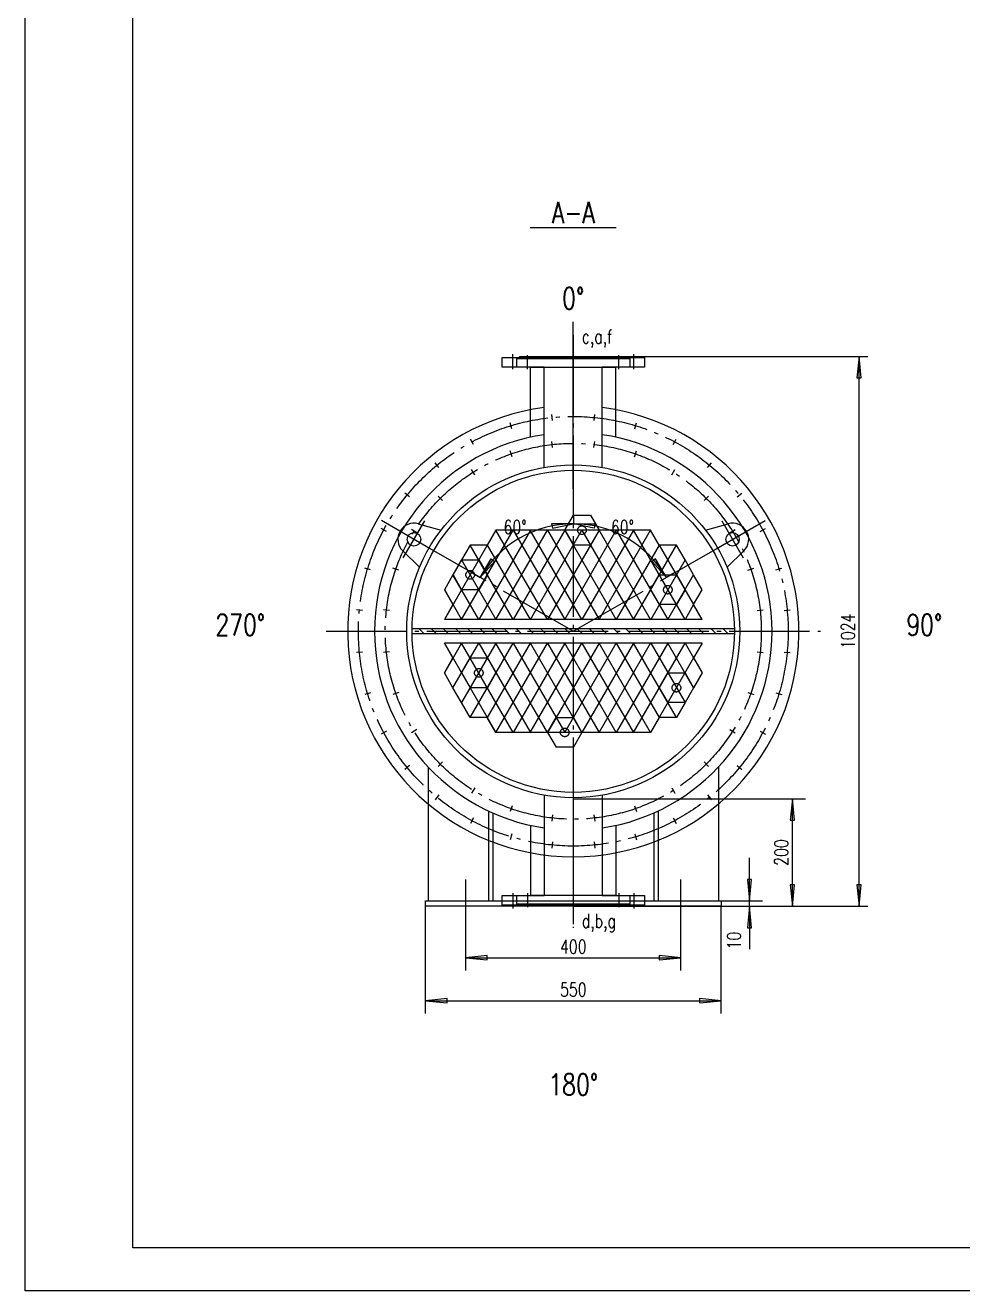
# Model space of a CAD drawing. Extents: x -200 to 6528, y -80 to 4672.
# Drawn here: x -200 to 1545, y -80 to 2276 of the extents above; entities that cross this region are included whole.
import ezdxf
from ezdxf.enums import TextEntityAlignment as Align

# ---------------------------------------------------------------- set-up
doc = ezdxf.new("R2010")
doc.units = 0
doc.header["$LTSCALE"] = 30
doc.header["$MEASUREMENT"] = 0
doc.linetypes.add('CENTER', pattern=[6.25, 5, -0.5, 0.25, -0.5])
doc.linetypes.add('DASHED', pattern=[5, 4, -1])
for name, color, linetype in [('1', 2, 'CONTINUOUS'), ('2', 1, 'CONTINUOUS'), ('4', 2, 'CENTER'), ('5', 2, 'DASHED')]:
    doc.layers.add(name, color=color, linetype=linetype)
doc.styles.add('HZ', font='txt', dxfattribs={"width": 0.75, "bigfont": 'hztxt'})

msp = doc.modelspace()

# ---------------------------------------------------------------- linework, layer by layer
at = {"layer": '1'}
for p, q in [((820, 1660), (820, 1724)), ((820, 1660), (820, 1724)), ((820, 1660), (1368, 1660)), ((1352, 636), (1352, 1660)), ((820.1, 1364), (820.1, 1348)), ((820.1, 1364), (820.1, 1348)), ((676.1, 1336.3), (580.1, 1170)), ((612.1, 1170), (708.1, 1336.3)), ((740.1, 1336.3), (644.1, 1170)), ((772, 1170), (676, 1336.3)), ((676.1, 1170), (772.1, 1336.3)), ((708, 1336.3), (804, 1170)), ((804.1, 1336.3), (708.1, 1170)), ((836, 1170), (740, 1336.3)), ((740.1, 1170), (836.1, 1336.3)), ((772, 1336.3), (868, 1170)), ((868.1, 1336.3), (772.1, 1170)), ((900, 1170), (804, 1336.3)), ((804.1, 1170), (900.1, 1336.3)), ((836, 1336.3), (932, 1170)), ((932.1, 1336.3), (836.1, 1170)), ((964, 1170), (868, 1336.3)), ((868.1, 1170), (964, 1336.2)), ((900, 1336.3), (996, 1170)), ((1028, 1170), (932, 1336.3)), ((708, 1170), (628, 1308.6)), ((660, 1308.6), (740, 1170)), ((980.1, 1308.6), (900.1, 1170)), ((932.1, 1170), (1012, 1308.5)), ((980, 1308.6), (1044, 1197.7)), ((612, 1280.9), (676.1, 1170)), ((1028, 1280.8), (964.1, 1170)), ((644.1, 1170), (596, 1253.2)), ((633, 1256.1), (646.8, 1248.1)), ((1007.1, 1256), (993.2, 1248)), ((996.1, 1170), (1044, 1253.1)), ((580, 1225.5), (612.1, 1170)), ((1044, 1197.7), (1028.1, 1170)), ((520, 1143.1), (520.1, 1143)), ((542.7, 1143), (532.7, 1153)), ((555.4, 1153), (565.4, 1143)), ((588, 1143), (578, 1153)), ((600.6, 1153), (610.6, 1143)), ((633.3, 1143), (623.3, 1153)), ((645.9, 1153), (655.9, 1143)), ((678.5, 1143), (668.5, 1153)), ((691.1, 1153), (701.1, 1143)), ((723.8, 1143), (713.8, 1153)), ((736.4, 1153), (746.4, 1143)), ((769, 1143), (759, 1153)), ((781.6, 1153), (791.6, 1143)), ((814.3, 1143), (804.3, 1153)), ((826.9, 1153), (836.9, 1143)), ((859.5, 1143), (849.5, 1153)), ((872.2, 1153), (882.2, 1143)), ((904.8, 1143), (894.8, 1153)), ((917.4, 1153), (927.4, 1143)), ((950, 1143), (940, 1153)), ((962.7, 1153), (972.7, 1143)), ((995.3, 1143), (985.3, 1153)), ((1007.9, 1153), (1017.9, 1143)), ((1040.5, 1143), (1030.5, 1153)), ((1053.2, 1153), (1063.2, 1143)), ((1085.8, 1143), (1075.8, 1153)), ((1098.4, 1153), (1108.4, 1143)), ((612.1, 1126), (580, 1070.5)), ((580.1, 1126), (676.1, 959.7)), ((596, 1042.8), (644.1, 1126)), ((676.1, 1126), (612, 1015.1)), ((708.1, 959.7), (612.1, 1126)), ((628, 987.4), (708, 1126)), ((644.1, 1126), (740.1, 959.7)), ((740, 1126), (660, 987.4)), ((676, 959.7), (772, 1126)), ((772.1, 959.7), (676.1, 1126)), ((804, 1126), (708, 959.7)), ((708.1, 1126), (804.1, 959.7)), ((740, 959.7), (836, 1126)), ((836.1, 959.7), (740.1, 1126)), ((868, 1126), (772, 959.7)), ((772.1, 1126), (868.1, 959.7)), ((804, 959.7), (900, 1126)), ((900.1, 959.7), (804.1, 1126)), ((932, 1126), (836, 959.7)), ((836.1, 1126), (932.1, 959.7)), ((868, 959.7), (964, 1126)), ((964, 959.8), (868.1, 1126)), ((996, 1126), (900, 959.7)), ((900.1, 1126), (980.1, 987.4)), ((932, 959.7), (1028, 1126)), ((1012, 987.5), (932.1, 1126)), ((964.1, 1126), (1028, 1015.2)), ((1044, 1042.9), (996.1, 1126)), ((1028.1, 1126), (1044, 1098.3)), ((1044, 1098.3), (980, 987.4)), ((820, 836), (1252, 836)), ((1228, 636), (1228, 836)), ((620, 516), (620, 686)), ((1020, 516), (1020, 686)), ((1095, 646), (1172, 646)), ((1148, 636), (1148, 646)), ((545, 436), (545, 636)), ((820, 636), (1368, 636)), ((1095, 436), (1095, 636)), ((1095, 636), (1252, 636)), ((620, 540), (1020, 540)), ((545, 460), (1095, 460))]:
    msp.add_line(p, q, dxfattribs=at)
for points in [[(-200, -80), (-200, 4672), (6528, 4672), (6528, -80)], [(820.1, 1348), (779.5, 1347.9), (781.1, 1340.1)], [(820.1, 1348), (860.7, 1347.9), (859.1, 1340.1)], [(646.8, 1248.1), (667.2, 1283.2), (673.2, 1277.9)], [(993.2, 1248), (972.9, 1283.1), (966.9, 1277.8)]]:
    msp.add_lwpolyline(points, close=True, dxfattribs=at)
for points in [[(1352, 1660), (1348, 1620), (1356, 1620), (1352, 1660)], [(1228, 836), (1224, 796), (1232, 796), (1228, 836)], [(1148, 646), (1152, 686), (1144, 686), (1148, 646), (1148, 726)], [(1228, 636), (1232, 676), (1224, 676), (1228, 636)], [(1352, 636), (1356, 676), (1348, 676), (1352, 636)], [(1148, 636), (1144, 596), (1152, 596), (1148, 636), (1148, 556)], [(620, 540), (660, 536), (660, 544), (620, 540)], [(1020, 540), (980, 544), (980, 536), (1020, 540)], [(545, 460), (585, 456), (585, 464), (545, 460)], [(1095, 460), (1055, 464), (1055, 456), (1095, 460)]]:
    msp.add_lwpolyline(points, dxfattribs=at)
for start, end in [(90, 150), (30, 90)]:
    msp.add_arc((820, 1148), 200, start, end, dxfattribs=at)
for points in [[(1352, 1660), (1348, 1620), (1356, 1620), (1352, 1660)], [(820.1, 1348), (779.5, 1347.9), (781.1, 1340.1), (820.1, 1348)], [(820.1, 1348), (860.7, 1347.9), (859.1, 1340.1), (820.1, 1348)], [(646.8, 1248.1), (667.2, 1283.2), (673.2, 1277.9), (646.8, 1248.1)], [(993.2, 1248), (972.9, 1283.1), (966.9, 1277.8), (993.2, 1248)], [(1228, 836), (1224, 796), (1232, 796), (1228, 836)], [(1148, 646), (1152, 686), (1144, 686), (1148, 646)], [(1228, 636), (1232, 676), (1224, 676), (1228, 636)], [(1352, 636), (1356, 676), (1348, 676), (1352, 636)], [(1148, 636), (1144, 596), (1152, 596), (1148, 636)], [(620, 540), (660, 536), (660, 544), (620, 540)], [(1020, 540), (980, 544), (980, 536), (1020, 540)], [(545, 460), (585, 456), (585, 464), (545, 460)], [(1095, 460), (1055, 464), (1055, 456), (1095, 460)]]:
    msp.add_solid(points, dxfattribs=at)
at = {"layer": '2'}
for p, q in [((740, 1900), (900, 1900)), ((687.5, 1640), (687.5, 1658)), ((687.5, 1658), (718.5, 1658)), ((715, 1640), (715, 1656)), ((715, 1656), (745.5, 1656)), ((718.5, 1658), (720.5, 1660)), ((718.5, 1658), (921.5, 1658)), ((720.5, 1660), (919.5, 1660)), ((745.5, 1656), (747.5, 1658)), ((745.5, 1656), (894.5, 1656)), ((747.5, 1658), (892.5, 1658)), ((892.5, 1658), (894.5, 1656)), ((894.5, 1656), (925, 1656)), ((919.5, 1660), (921.5, 1658)), ((921.5, 1658), (952.5, 1658)), ((925, 1656), (925, 1640)), ((952.5, 1658), (952.5, 1640)), ((740.5, 1640), (687.5, 1640)), ((766, 1640), (715, 1640)), ((740.5, 1640), (899.5, 1640)), ((740.5, 1509.4), (740.5, 1640)), ((766, 1640), (874, 1640)), ((766, 1453.3), (766, 1640)), ((925, 1640), (874, 1640)), ((874, 1453.3), (874, 1640)), ((952.5, 1640), (899.5, 1640)), ((899.5, 1509.4), (899.5, 1640)), ((531.5, 1348.1), (573.8, 1336.3)), ((804.1, 1336.3), (820.1, 1364)), ((820.1, 1364), (852.1, 1364)), ((852.1, 1364), (868.1, 1336.3)), ((1066.2, 1336.3), (1108.5, 1348.1)), ((676, 1336.3), (660, 1308.6)), ((708, 1336.3), (676, 1336.3)), ((740, 1336.3), (708, 1336.3)), ((772, 1336.3), (740, 1336.3)), ((804, 1336.3), (772, 1336.3)), ((836, 1336.3), (804, 1336.3)), ((804.1, 1336.3), (820.1, 1308.6)), ((868, 1336.3), (836, 1336.3)), ((868.1, 1336.3), (852.1, 1308.6)), ((900, 1336.3), (868, 1336.3)), ((932, 1336.3), (900, 1336.3)), ((964, 1336.3), (932, 1336.3)), ((980, 1308.6), (964, 1336.3)), ((533.8, 1267.1), (502.5, 1297.8)), ((628, 1308.6), (612, 1280.9)), ((660, 1308.6), (628, 1308.6)), ((852.1, 1308.6), (820.1, 1308.6)), ((1012, 1308.6), (980, 1308.6)), ((1028, 1280.9), (1012, 1308.6)), ((1137.5, 1297.8), (1106.2, 1267.1)), ((612, 1280.9), (596, 1253.1)), ((596.1, 1253.1), (612.1, 1280.8)), ((612.1, 1280.8), (644.1, 1280.8)), ((644.1, 1280.8), (660.1, 1253.1)), ((1044, 1253.1), (1028, 1280.9)), ((596, 1253.1), (580, 1225.4)), ((596.1, 1253.1), (612.1, 1225.4)), ((660.1, 1253.1), (644.1, 1225.4)), ((964, 1225.4), (980, 1253.1)), ((980, 1253.1), (1012, 1253.1)), ((1012, 1253.1), (1028, 1225.4)), ((1060, 1225.4), (1044, 1253.1)), ((580, 1225.4), (596, 1197.7)), ((644.1, 1225.4), (612.1, 1225.4)), ((964, 1225.4), (980, 1197.7)), ((1028, 1225.4), (1012, 1197.7)), ((1044, 1197.7), (1060, 1225.4)), ((596, 1197.7), (580, 1170)), ((1012, 1197.7), (980, 1197.7)), ((1060, 1170), (1044, 1197.7)), ((1060, 1170), (580, 1170)), ((596, 1098.3), (580, 1126)), ((1060, 1126), (580, 1126)), ((1060, 1126), (1044, 1098.3)), ((580, 1070.6), (596, 1098.3)), ((612.1, 1070.6), (628.1, 1098.3)), ((628.1, 1098.3), (660.1, 1098.3)), ((660.1, 1098.3), (676.1, 1070.6)), ((1044, 1098.3), (1060, 1070.6)), ((596, 1042.9), (580, 1070.6)), ((612.1, 1070.6), (628.1, 1042.9)), ((676.1, 1070.6), (660.1, 1042.9)), ((980, 1042.9), (996, 1070.6)), ((996, 1070.6), (1028, 1070.6)), ((1028, 1070.6), (1044, 1042.9)), ((1060, 1070.6), (1044, 1042.9)), ((612, 1015.1), (596, 1042.9)), ((660.1, 1042.9), (628.1, 1042.9)), ((980, 1042.9), (996, 1015.2)), ((1044, 1042.9), (1028, 1015.1)), ((1044, 1042.9), (1028, 1015.2)), ((628, 987.4), (612, 1015.1)), ((1028, 1015.2), (996, 1015.2)), ((1028, 1015.1), (1012, 987.4)), ((660, 987.4), (628, 987.4)), ((676, 959.7), (660, 987.4)), ((772.1, 959.7), (788.1, 987.5)), ((788.1, 987.5), (820.1, 987.5)), ((820.1, 987.5), (836.1, 959.7)), ((980, 987.4), (964, 959.7)), ((1012, 987.4), (980, 987.4)), ((708, 959.7), (676, 959.7)), ((740, 959.7), (708, 959.7)), ((772, 959.7), (740, 959.7)), ((804, 959.7), (772, 959.7)), ((772.1, 959.7), (788.1, 932)), ((836, 959.7), (804, 959.7)), ((836.1, 959.7), (820.1, 932)), ((868, 959.7), (836, 959.7)), ((900, 959.7), (868, 959.7)), ((932, 959.7), (900, 959.7)), ((964, 959.7), (932, 959.7)), ((820.1, 932), (788.1, 932)), ((550, 895), (550, 646)), ((1090, 895), (1090, 646)), ((766, 842.7), (766, 656)), ((874, 842.7), (874, 656)), ((662, 813.4), (662, 646)), ((670, 809.8), (670, 646)), ((970, 809.8), (970, 646)), ((978, 813.4), (978, 646)), ((740.5, 786.6), (740.5, 656)), ((899.5, 786.6), (899.5, 656)), ((687.5, 638), (687.5, 656)), ((687.5, 656), (740.5, 656)), ((718.5, 638), (687.5, 638)), ((715, 640), (715, 656)), ((715, 656), (766, 656)), ((745.5, 640), (715, 640)), ((720.5, 636), (718.5, 638)), ((921.5, 638), (718.5, 638)), ((899.5, 656), (740.5, 656)), ((747.5, 638), (745.5, 640)), ((894.5, 640), (745.5, 640)), ((892.5, 638), (747.5, 638)), ((874, 656), (766, 656)), ((874, 656), (925, 656)), ((894.5, 640), (892.5, 638)), ((925, 640), (894.5, 640)), ((899.5, 656), (952.5, 656)), ((921.5, 638), (919.5, 636)), ((952.5, 638), (921.5, 638)), ((925, 656), (925, 640)), ((952.5, 656), (952.5, 638)), ((919.5, 636), (720.5, 636))]:
    msp.add_line(p, q, dxfattribs=at)
for points in [[(0, 0), (0, 4592), (6448, 4592), (6448, 0)], [(520, 1143), (520, 1153), (1120, 1153), (1120, 1143)], [(545, 636), (545, 646), (1095, 646), (1095, 636)]]:
    msp.add_lwpolyline(points, close=True, dxfattribs=at)
for centre, radius in [((820, 1148), 310), ((820, 1148), 300), ((523.5, 1319.2), 12.5), ((1116.5, 1319.2), 12.5)]:
    msp.add_circle(centre, radius, dxfattribs=at)
for centre, radius, start, end in [((820, 1148), 420, 97.3871, 270), ((820, 1148), 420, 270, 82.613), ((820, 1148), 370, 98.3921, 261.608), ((820, 1148), 370, 278.3921, 81.6079), ((523.5, 1319.2), 30, 74.4511, 225.5489), ((1116.5, 1319.2), 30, 314.4511, 105.5489)]:
    msp.add_arc(centre, radius, start, end, dxfattribs=at)
at = {"layer": '4'}
for p, q in [((820, 1700), (820, 596)), ((820, 1413.3), (820, 1693.3)), ((820, 1469.4), (820, 1691.4)), ((707.5, 1636), (707.5, 1664)), ((735, 1636), (735, 1662)), ((905, 1636), (905, 1662)), ((932.5, 1636), (932.5, 1664)), ((705.6, 1525.3), (702.2, 1536.3)), ((781.4, 1540.4), (780.2, 1551.8)), ((858.6, 1540.4), (859.8, 1551.8)), ((934.4, 1525.3), (937.8, 1536.3)), ((634.2, 1495.7), (628.7, 1505.8)), ((781.5, 1490.1), (780.2, 1501.5)), ((858.5, 1490.1), (859.8, 1501.5)), ((1005.8, 1495.7), (1011.3, 1505.8)), ((569.9, 1452.8), (562.6, 1461.6)), ((706.3, 1472.9), (702.5, 1483.8)), ((933.7, 1472.9), (937.5, 1483.8)), ((1070.1, 1452.8), (1077.4, 1461.6)), ((636.8, 1439.5), (630.7, 1449.2)), ((1003.2, 1439.5), (1009.3, 1449.2)), ((515.2, 1398.1), (506.4, 1405.4)), ((576.6, 1391.4), (568.4, 1399.6)), ((1063.4, 1391.4), (1071.6, 1399.6)), ((1124.8, 1398.1), (1133.6, 1405.4)), ((553.8, 1301.7), (462.8, 1354.2)), ((503.5, 1284.6), (543.5, 1353.8)), ((1086.2, 1301.7), (1177.2, 1354.2)), ((1096.5, 1353.8), (1136.5, 1284.6)), ((472.3, 1333.8), (462.2, 1339.3)), ((528.5, 1331.2), (518.8, 1337.3)), ((1111.5, 1331.2), (1121.2, 1337.3)), ((1167.7, 1333.8), (1177.8, 1339.3)), ((820, 1148), (551.5, 1303)), ((820, 1148), (1088.5, 1303)), ((442.7, 1262.4), (431.7, 1265.8)), ((495.1, 1261.7), (484.2, 1265.5)), ((1144.9, 1261.7), (1155.8, 1265.5)), ((1197.3, 1262.4), (1208.3, 1265.8)), ((427.6, 1186.6), (416.2, 1187.8)), ((477.9, 1186.5), (466.5, 1187.8)), ((1162.1, 1186.5), (1173.5, 1187.8)), ((1212.4, 1186.6), (1223.8, 1187.8)), ((360, 1148), (1280, 1148)), ((427.6, 1109.4), (416.2, 1108.2)), ((477.9, 1109.5), (466.5, 1108.2)), ((1162.1, 1109.5), (1173.5, 1108.2)), ((1212.4, 1109.4), (1223.8, 1108.2)), ((442.7, 1033.6), (431.7, 1030.2)), ((495.1, 1034.3), (484.2, 1030.5)), ((1144.9, 1034.3), (1155.8, 1030.5)), ((1197.3, 1033.6), (1208.3, 1030.2)), ((472.3, 962.2), (462.2, 956.7)), ((528.5, 964.8), (518.8, 958.7)), ((1111.5, 964.8), (1121.2, 958.7)), ((1167.7, 962.2), (1177.8, 956.7)), ((515.2, 897.9), (506.4, 890.6)), ((576.6, 904.6), (568.4, 896.4)), ((1063.4, 904.6), (1071.6, 896.4)), ((1124.8, 897.9), (1133.6, 890.6)), ((820, 882.7), (820, 602.7)), ((636.8, 856.5), (630.7, 846.8)), ((1003.2, 856.5), (1009.3, 846.8)), ((569.9, 843.2), (562.6, 834.4)), ((820, 826.6), (820, 604.6)), ((1070.1, 843.2), (1077.4, 834.4)), ((706.3, 823.1), (702.5, 812.2)), ((781.5, 805.9), (780.2, 794.5)), ((858.5, 805.9), (859.8, 794.5)), ((933.7, 823.1), (937.5, 812.2)), ((634.2, 800.3), (628.7, 790.2)), ((1005.8, 800.3), (1011.3, 790.2)), ((705.6, 770.7), (702.2, 759.7)), ((781.4, 755.6), (780.2, 744.2)), ((858.6, 755.6), (859.8, 744.2)), ((934.4, 770.7), (937.8, 759.7)), ((707.5, 660), (707.5, 632)), ((735, 660), (735, 634)), ((905, 660), (905, 634)), ((932.5, 660), (932.5, 632))]:
    msp.add_line(p, q, dxfattribs=at)
for radius in [400, 350]:
    msp.add_circle((820, 1148), radius, dxfattribs=at)
at = {"layer": '5'}
for centre in [(836.1, 1336.3), (628.1, 1253.1), (996, 1225.4), (644.1, 1070.6), (1012, 1042.9), (804.1, 959.7)]:
    msp.add_circle(centre, 8, dxfattribs=at)

# ---------------------------------------------------------------- texts
at = {"layer": '1', "style": 'HZ', "width": 0.75}
for s, height, p in [('A-A', 40, (820, 1908)), ('0%%d', 40, (820, 1748)), ('60%%d ', 25.6, (720.1, 1329.2)), ('60%%d ', 25.6, (920, 1329.2)), ('270%%d', 40, (200, 1140)), ('400', 25.6, (820, 548)), ('550', 25.6, (820, 468)), ('180%%d', 40, (820, 284))]:
    msp.add_text(s, height=height, dxfattribs=at).set_placement(p, align=Align.CENTER)
for s, height, p in [('c,a,f', 25.6, (836, 1684)), ('90%%d', 40, (1440, 1140)), ('d,b,g', 25.6, (836, 596))]:
    msp.add_text(s, height=height, dxfattribs=at).set_placement(p)
for s, p in [('1024', (1344, 1148)), ('200', (1220, 736)), ('10', (1132, 572))]:
    msp.add_text(s, height=25.6, rotation=90, dxfattribs=at).set_placement(p, align=Align.CENTER)

doc.saveas('drawing.dxf')
